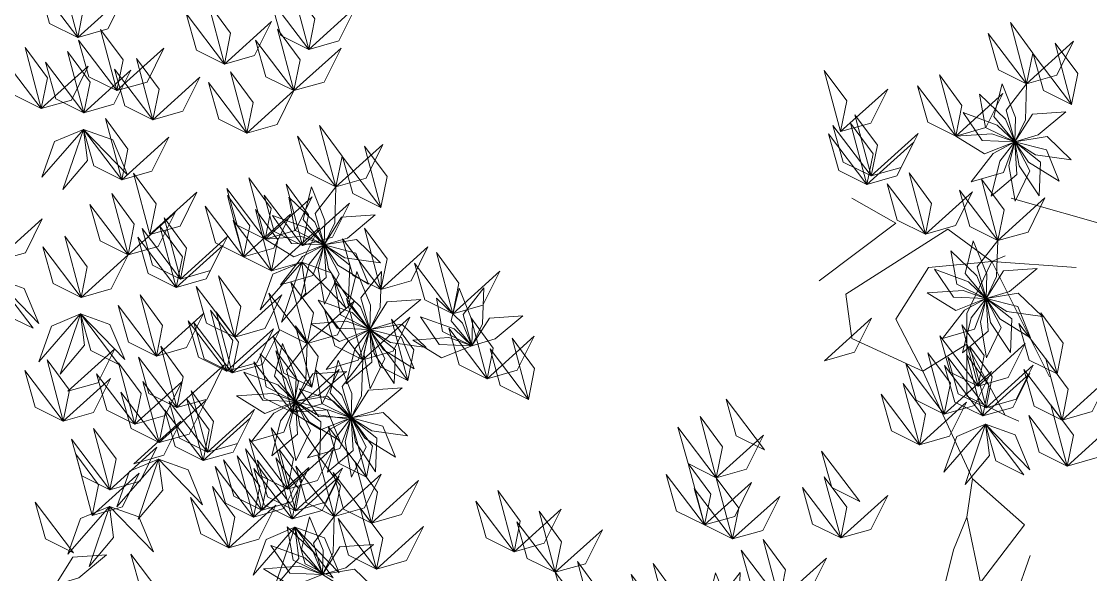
# Model space of a CAD drawing. Header units: inches. Extents: x 4350 to 28384, y -6772 to 993.
# Drawn here: x 19066.7 to 19167.9, y -837.3 to -785 of the extents above; entities that cross this region are included whole.
import ezdxf

# ---------------------------------------------------------------- set-up
doc = ezdxf.new("R2010")
doc.units = ezdxf.units.IN
doc.header["$MEASUREMENT"] = 0
doc.layers.add('ARREDAMENTO', color=2, linetype='Continuous', lineweight=18)

# ---------------------------------------------------------------- blocks, each defined once
blk = doc.blocks.new('jacaranda')
at = {"layer": 'ARREDAMENTO'}
for p, q in [((14041.16, 19375.36), (14028.44, 19371.73)), ((14056.25, 19375.36), (14052.07, 19373)), ((14052.07, 19373), (14059.34, 19367.55)), ((14047.16, 19372.45), (14042.98, 19369.37)), ((14047.16, 19372.45), (14047.16, 19372.45)), ((14047.16, 19372.45), (14056.79, 19366.28)), ((14042.98, 19369.37), (14034.99, 19368.82)), ((14037.53, 19358.46), (14042.98, 19369.37)), ((14042.98, 19369.37), (14041.71, 19369.91)), ((14045.34, 19364.46), (14042.98, 19369.37)), ((14042.98, 19369.37), (14048.98, 19368.82)), ((14048.98, 19368.82), (14052.07, 19363.91)), ((14056.79, 19366.28), (14056.25, 19362.1)), ((14045.34, 19361.55), (14045.34, 19364.46)), ((14052.07, 19363.91), (14049.52, 19359.01)), ((14056.25, 19362.1), (14049.52, 19359.01)), ((14041.71, 19354.83), (14045.34, 19361.55)), ((14049.52, 19359.01), (14045.34, 19361.55)), ((14045.34, 19361.55), (14045.34, 19356.64)), ((14049.52, 19359.01), (14044.8, 19348.83)), ((14045.34, 19356.64), (14041.71, 19354.83)), ((14041.71, 19354.83), (14040.44, 19354.28)), ((14040.44, 19354.28), (14041.71, 19354.83)), ((14044.8, 19348.83), (14039.89, 19344.47)), ((14045.34, 19345.19), (14044.8, 19348.83)), ((14044.8, 19348.83), (14045.34, 19345.19)), ((14044.07, 19339.01), (14045.34, 19345.19)), ((14045.34, 19345.19), (14046.62, 19342.1)), ((14044.07, 19339.01), (14039.89, 19344.47)), ((14046.62, 19342.1), (14048.43, 19334.83)), ((14043.53, 19329.93), (14039.35, 19341.56))]:
    blk.add_line(p, q, dxfattribs=at)
at = {"layer": 'ARREDAMENTO', "lineweight": 0}
for points in [[(14129.5, 19390.58), (14128.92, 19393.49), (14131.05, 19396.38), (14129.5, 19390.58)], [(14107.64, 19389.44), (14107.05, 19392.34), (14109.18, 19395.23), (14107.64, 19389.44)], [(14107.64, 19389.44), (14107.05, 19392.34), (14109.18, 19395.23), (14107.64, 19389.44)], [(14129.5, 19390.58), (14132.16, 19391.9), (14133.13, 19395.35), (14129.5, 19390.58)], [(14129.5, 19390.58), (14126.65, 19391.39), (14125.05, 19394.6), (14129.5, 19390.58)], [(14107.64, 19389.44), (14104.79, 19390.24), (14103.19, 19393.46), (14107.64, 19389.44)], [(14107.64, 19389.44), (14104.79, 19390.24), (14103.19, 19393.46), (14107.64, 19389.44)], [(14107.64, 19389.44), (14110.29, 19390.76), (14111.27, 19394.21), (14107.64, 19389.44)], [(14107.64, 19389.44), (14110.29, 19390.76), (14111.27, 19394.21), (14107.64, 19389.44)], [(14115.61, 19388.06), (14115.03, 19390.97), (14117.15, 19393.86), (14115.61, 19388.06)], [(14115.61, 19388.06), (14118.27, 19389.38), (14119.24, 19392.83), (14115.61, 19388.06)], [(14039.69, 19386.19), (14039.11, 19389.09), (14041.23, 19391.98), (14039.69, 19386.19)], [(14109.04, 19385.54), (14108.45, 19388.45), (14110.58, 19391.34), (14109.04, 19385.54)], [(14115.61, 19388.06), (14112.76, 19388.87), (14111.16, 19392.08), (14115.61, 19388.06)], [(14125.8, 19385.54), (14125.21, 19388.44), (14127.34, 19391.33), (14125.8, 19385.54)], [(14039.69, 19386.19), (14036.84, 19386.99), (14035.24, 19390.21), (14039.69, 19386.19)], [(14039.69, 19386.19), (14042.35, 19387.51), (14043.32, 19390.96), (14039.69, 19386.19)], [(14109.04, 19385.54), (14111.69, 19386.86), (14112.67, 19390.32), (14109.04, 19385.54)], [(14125.8, 19385.54), (14128.45, 19386.86), (14129.43, 19390.31), (14125.8, 19385.54)], [(14035.44, 19384.24), (14034.86, 19387.15), (14036.99, 19390.04), (14035.44, 19384.24)], [(14109.04, 19385.54), (14106.18, 19386.35), (14104.58, 19389.56), (14109.04, 19385.54)], [(14125.8, 19385.54), (14122.94, 19386.34), (14121.35, 19389.56), (14125.8, 19385.54)], [(14128.92, 19383.45), (14128.33, 19386.35), (14130.46, 19389.24), (14128.92, 19383.45)], [(14132.95, 19383.84), (14132.36, 19386.74), (14134.49, 19389.63), (14132.95, 19383.84)], [(14035.44, 19384.24), (14038.1, 19385.56), (14039.07, 19389.02), (14035.44, 19384.24)], [(14122.4, 19382.78), (14121.81, 19385.69), (14123.94, 19388.58), (14122.4, 19382.78)], [(14128.92, 19383.45), (14131.57, 19384.77), (14132.55, 19388.22), (14128.92, 19383.45)], [(14132.95, 19383.84), (14135.6, 19385.16), (14136.58, 19388.61), (14132.95, 19383.84)], [(14057.3, 19381.67), (14056.71, 19384.57), (14058.84, 19387.46), (14057.3, 19381.67)], [(14113.49, 19381.52), (14112.9, 19384.43), (14115.03, 19387.32), (14113.49, 19381.52)], [(14122.4, 19382.78), (14125.05, 19384.1), (14126.03, 19387.56), (14122.4, 19382.78)], [(14128.92, 19383.45), (14126.07, 19384.26), (14124.47, 19387.47), (14128.92, 19383.45)], [(14132.95, 19383.84), (14130.1, 19384.64), (14128.5, 19387.86), (14132.95, 19383.84)], [(14039.69, 19386.19), (14039.81, 19382.78), (14040.81, 19380.7), (14041.64, 19383.68), (14039.69, 19386.19)], [(14042.02, 19386.17), (14040.75, 19383.01), (14040.82, 19380.7), (14042.78, 19383.08), (14042.02, 19386.17)], [(14046.39, 19381.24), (14045.81, 19384.14), (14047.93, 19387.03), (14046.39, 19381.24)], [(14113.49, 19381.52), (14116.14, 19382.84), (14117.12, 19386.3), (14113.49, 19381.52)], [(14122.4, 19382.78), (14119.55, 19383.59), (14117.95, 19386.8), (14122.4, 19382.78)], [(14044.14, 19385.2), (14041.69, 19382.84), (14040.82, 19380.7), (14043.58, 19382.07), (14044.14, 19385.2)], [(14046.39, 19381.24), (14043.54, 19382.04), (14041.94, 19385.26), (14046.39, 19381.24)], [(14046.39, 19381.24), (14049.04, 19382.56), (14050.02, 19386.01), (14046.39, 19381.24)], [(14057.3, 19381.67), (14054.44, 19382.47), (14052.84, 19385.69), (14057.3, 19381.67)], [(14113.49, 19381.52), (14110.63, 19382.33), (14109.04, 19385.54), (14113.49, 19381.52)], [(14035.98, 19383.54), (14038.59, 19381.35), (14040.81, 19380.7), (14039.15, 19383.31), (14035.98, 19383.54)], [(14045.69, 19383.46), (14042.49, 19382.29), (14040.82, 19380.7), (14043.9, 19380.83), (14045.69, 19383.46)], [(14054.41, 19377.47), (14053.82, 19380.37), (14055.95, 19383.26), (14054.41, 19377.47)], [(14054.82, 19376.66), (14054.23, 19379.57), (14056.36, 19382.46), (14054.82, 19376.66)], [(14054.41, 19377.47), (14057.06, 19378.79), (14058.04, 19382.24), (14054.41, 19377.47)], [(14105.06, 19376.44), (14104.48, 19379.35), (14106.61, 19382.24), (14105.06, 19376.44)], [(14125.34, 19377.11), (14124.75, 19380.01), (14126.88, 19382.9), (14125.34, 19377.11)], [(14035.47, 19379.01), (14038.84, 19379.48), (14040.8, 19380.7), (14037.76, 19381.21), (14035.47, 19379.01)], [(14046.39, 19381.24), (14042.99, 19381.47), (14040.82, 19380.69), (14043.69, 19379.56), (14046.39, 19381.24)], [(14054.41, 19377.47), (14051.56, 19378.27), (14049.96, 19381.48), (14054.41, 19377.47)], [(14054.82, 19376.66), (14057.47, 19377.98), (14058.45, 19381.44), (14054.82, 19376.66)], [(14105.06, 19376.44), (14107.72, 19377.77), (14108.69, 19381.22), (14105.06, 19376.44)], [(14125.34, 19377.11), (14122.49, 19377.91), (14120.89, 19381.13), (14125.34, 19377.11)], [(14128.97, 19381.88), (14126.18, 19380.89), (14124.8, 19377.57), (14128.97, 19381.88)], [(14125.34, 19377.11), (14127.99, 19378.43), (14128.97, 19381.88), (14125.34, 19377.11)], [(14125.34, 19377.11), (14127.99, 19378.43), (14128.97, 19381.88), (14125.34, 19377.11)], [(14128.97, 19381.88), (14128.58, 19378.94), (14130.9, 19376.2), (14128.97, 19381.88)], [(14128.97, 19381.88), (14131.71, 19380.74), (14132.91, 19377.36), (14128.97, 19381.88)], [(14036.62, 19376.98), (14039.51, 19378.79), (14040.8, 19380.69), (14037.82, 19379.93), (14036.62, 19376.98)], [(14038.49, 19375.59), (14040.4, 19378.42), (14040.81, 19380.69), (14038.39, 19378.77), (14038.49, 19375.59)], [(14040.77, 19375.09), (14041.36, 19378.45), (14040.81, 19380.69), (14039.38, 19377.95), (14040.77, 19375.09)], [(14043.05, 19375.56), (14042.23, 19378.86), (14040.81, 19380.69), (14040.62, 19377.61), (14043.05, 19375.56)], [(14044.95, 19376.91), (14042.85, 19379.6), (14040.82, 19380.69), (14041.89, 19377.8), (14044.95, 19376.91)], [(14054.82, 19376.66), (14051.96, 19377.47), (14050.36, 19380.68), (14054.82, 19376.66)], [(14100.82, 19374.5), (14100.23, 19377.41), (14102.36, 19380.3), (14100.82, 19374.5)], [(14105.06, 19376.44), (14102.21, 19377.25), (14100.61, 19380.46), (14105.06, 19376.44)], [(14100.82, 19374.5), (14103.47, 19375.82), (14104.45, 19379.28), (14100.82, 19374.5)], [(14042.41, 19371.37), (14041.82, 19374.27), (14043.95, 19377.16), (14042.41, 19371.37)], [(14049.27, 19371.97), (14048.69, 19374.87), (14050.82, 19377.76), (14049.27, 19371.97)], [(14111.76, 19371.49), (14111.18, 19374.4), (14113.31, 19377.29), (14111.76, 19371.49)], [(14122.67, 19371.93), (14122.08, 19374.83), (14124.21, 19377.72), (14122.67, 19371.93)], [(14042.41, 19371.37), (14045.06, 19372.69), (14046.04, 19376.14), (14042.41, 19371.37)], [(14049.27, 19371.97), (14051.93, 19373.29), (14052.9, 19376.74), (14049.27, 19371.97)], [(14105.06, 19376.44), (14105.18, 19373.04), (14106.19, 19370.96), (14107.02, 19373.93), (14105.06, 19376.44)], [(14107.39, 19376.43), (14106.12, 19373.27), (14106.19, 19370.96), (14108.16, 19373.34), (14107.39, 19376.43)], [(14108.24, 19370.89), (14107.66, 19373.79), (14109.78, 19376.68), (14108.24, 19370.89)], [(14111.76, 19371.49), (14114.42, 19372.81), (14115.39, 19376.27), (14111.76, 19371.49)], [(14042.41, 19371.37), (14039.56, 19372.17), (14037.96, 19375.39), (14042.41, 19371.37)], [(14049.27, 19371.97), (14046.42, 19372.77), (14044.82, 19375.98), (14049.27, 19371.97)], [(14109.52, 19375.46), (14107.06, 19373.09), (14106.19, 19370.96), (14108.96, 19372.33), (14109.52, 19375.46)], [(14111.76, 19371.49), (14108.91, 19372.3), (14107.31, 19375.51), (14111.76, 19371.49)], [(14108.24, 19370.89), (14110.9, 19372.21), (14111.87, 19375.66), (14108.24, 19370.89)], [(14113.8, 19369.83), (14113.22, 19372.74), (14115.34, 19375.63), (14113.8, 19369.83)], [(14122.67, 19371.93), (14119.81, 19372.73), (14118.22, 19375.94), (14122.67, 19371.93)], [(14124.73, 19370), (14124.15, 19372.91), (14126.28, 19375.8), (14124.73, 19370)], [(14108.24, 19370.89), (14105.39, 19371.69), (14103.79, 19374.9), (14108.24, 19370.89)], [(14111.15, 19368.51), (14110.56, 19371.42), (14112.69, 19374.31), (14111.15, 19368.51)], [(14113.8, 19369.83), (14116.45, 19371.15), (14117.43, 19374.61), (14113.8, 19369.83)], [(14124.73, 19370), (14121.88, 19370.81), (14120.28, 19374.02), (14124.73, 19370)], [(14124.73, 19370), (14127.39, 19371.32), (14128.36, 19374.78), (14124.73, 19370)], [(14101.35, 19373.79), (14103.96, 19371.6), (14106.18, 19370.96), (14104.53, 19373.56), (14101.35, 19373.79)], [(14111.06, 19373.72), (14107.86, 19372.55), (14106.19, 19370.95), (14109.27, 19371.08), (14111.06, 19373.72)], [(14113.8, 19369.83), (14110.95, 19370.64), (14109.35, 19373.85), (14113.8, 19369.83)], [(14111.15, 19368.51), (14113.8, 19369.83), (14114.78, 19373.29), (14111.15, 19368.51)], [(14119.78, 19367.72), (14119.2, 19370.63), (14121.32, 19373.52), (14119.78, 19367.72)], [(14137.31, 19369.4), (14134.46, 19370.21), (14132.86, 19373.42), (14137.31, 19369.4)], [(14100.81, 19366.74), (14100.22, 19369.64), (14102.35, 19372.53), (14100.81, 19366.74)], [(14111.15, 19368.51), (14108.29, 19369.32), (14106.69, 19372.53), (14111.15, 19368.51)], [(14120.19, 19366.92), (14119.6, 19369.82), (14121.73, 19372.71), (14120.19, 19366.92)], [(14119.78, 19367.72), (14122.44, 19369.04), (14123.41, 19372.5), (14119.78, 19367.72)], [(14042.41, 19371.37), (14042.53, 19367.96), (14043.53, 19365.88), (14044.36, 19368.86), (14042.41, 19371.37)], [(14044.74, 19371.35), (14043.46, 19368.19), (14043.53, 19365.88), (14045.5, 19368.26), (14044.74, 19371.35)], [(14100.81, 19366.74), (14103.46, 19368.06), (14104.44, 19371.51), (14100.81, 19366.74)], [(14100.84, 19369.26), (14104.21, 19369.74), (14106.18, 19370.95), (14103.13, 19371.47), (14100.84, 19369.26)], [(14101.99, 19367.24), (14104.88, 19369.04), (14106.18, 19370.95), (14103.19, 19370.18), (14101.99, 19367.24)], [(14103.86, 19365.85), (14105.77, 19368.68), (14106.18, 19370.95), (14103.76, 19369.03), (14103.86, 19365.85)], [(14106.14, 19365.35), (14106.73, 19368.7), (14106.18, 19370.95), (14104.75, 19368.21), (14106.14, 19365.35)], [(14108.42, 19365.81), (14107.6, 19369.12), (14106.18, 19370.94), (14105.99, 19367.87), (14108.42, 19365.81)], [(14111.76, 19371.49), (14108.36, 19371.73), (14106.19, 19370.95), (14109.06, 19369.81), (14111.76, 19371.49)], [(14110.32, 19367.17), (14108.22, 19369.85), (14106.19, 19370.94), (14107.26, 19368.05), (14110.32, 19367.17)], [(14119.78, 19367.72), (14116.93, 19368.53), (14115.33, 19371.74), (14119.78, 19367.72)], [(14120.19, 19366.92), (14122.84, 19368.24), (14123.82, 19371.69), (14120.19, 19366.92)], [(14129.19, 19365.98), (14128.6, 19368.89), (14130.73, 19371.78), (14129.19, 19365.98)], [(14046.86, 19370.38), (14044.41, 19368.02), (14043.54, 19365.88), (14046.3, 19367.25), (14046.86, 19370.38)], [(14094.01, 19364.44), (14093.42, 19367.34), (14095.55, 19370.23), (14094.01, 19364.44)], [(14100.81, 19366.74), (14097.95, 19367.54), (14096.36, 19370.76), (14100.81, 19366.74)], [(14120.19, 19366.92), (14117.34, 19367.73), (14115.74, 19370.94), (14120.19, 19366.92)], [(14129.19, 19365.98), (14126.33, 19366.79), (14124.73, 19370), (14129.19, 19365.98)], [(14129.19, 19365.98), (14131.84, 19367.3), (14132.82, 19370.76), (14129.19, 19365.98)], [(14094.01, 19364.44), (14096.66, 19365.76), (14097.64, 19369.21), (14094.01, 19364.44)], [(14108.29, 19369.32), (14105.5, 19368.32), (14104.12, 19365.01), (14108.29, 19369.32)], [(14108.29, 19369.32), (14107.9, 19366.38), (14110.22, 19363.64), (14108.29, 19369.32)], [(14108.29, 19369.32), (14111.03, 19368.18), (14112.24, 19364.8), (14108.29, 19369.32)], [(14038.7, 19368.72), (14041.31, 19366.53), (14043.52, 19365.88), (14041.87, 19368.49), (14038.7, 19368.72)], [(14048.41, 19368.64), (14045.2, 19367.47), (14043.54, 19365.88), (14046.62, 19366.01), (14048.41, 19368.64)], [(14094.01, 19364.44), (14091.15, 19365.24), (14089.55, 19368.46), (14094.01, 19364.44)], [(14100.75, 19368.44), (14100.87, 19365.03), (14101.87, 19362.96), (14102.7, 19365.93), (14100.75, 19368.44)], [(14103.08, 19368.42), (14101.8, 19365.26), (14101.87, 19362.96), (14103.84, 19365.33), (14103.08, 19368.42)], [(14114.64, 19362.22), (14114.06, 19365.13), (14116.19, 19368.02), (14114.64, 19362.22)], [(14105.2, 19367.46), (14102.75, 19365.09), (14101.88, 19362.95), (14104.64, 19364.32), (14105.2, 19367.46)], [(14107.78, 19361.63), (14107.19, 19364.53), (14109.32, 19367.42), (14107.78, 19361.63)], [(14114.64, 19362.22), (14117.3, 19363.54), (14118.28, 19367), (14114.64, 19362.22)], [(14137.37, 19367.83), (14134.57, 19366.84), (14133.19, 19363.52), (14137.37, 19367.83)], [(14133.73, 19363.06), (14136.39, 19364.38), (14137.37, 19367.83), (14133.73, 19363.06)], [(14038.18, 19364.19), (14041.56, 19364.66), (14043.52, 19365.88), (14040.48, 19366.39), (14038.18, 19364.19)], [(14049.11, 19366.42), (14045.71, 19366.65), (14043.54, 19365.87), (14046.4, 19364.74), (14049.11, 19366.42)], [(14091.08, 19366.89), (14091.19, 19363.48), (14092.2, 19361.41), (14093.03, 19364.38), (14091.08, 19366.89)], [(14093.41, 19366.87), (14092.13, 19363.71), (14092.2, 19361.41), (14094.17, 19363.78), (14093.41, 19366.87)], [(14095.53, 19365.91), (14093.08, 19363.54), (14092.2, 19361.4), (14094.97, 19362.77), (14095.53, 19365.91)], [(14107.78, 19361.63), (14110.43, 19362.95), (14111.41, 19366.4), (14107.78, 19361.63)], [(14114.64, 19362.22), (14111.79, 19363.03), (14110.19, 19366.24), (14114.64, 19362.22)], [(14122.06, 19360.43), (14121.47, 19363.34), (14123.6, 19366.23), (14122.06, 19360.43)], [(14039.33, 19362.16), (14042.22, 19363.97), (14043.52, 19365.87), (14040.53, 19365.11), (14039.33, 19362.16)], [(14041.21, 19360.77), (14043.11, 19363.6), (14043.52, 19365.87), (14041.1, 19363.95), (14041.21, 19360.77)], [(14043.48, 19360.27), (14044.07, 19363.63), (14043.52, 19365.87), (14042.1, 19363.13), (14043.48, 19360.27)], [(14045.77, 19360.74), (14044.94, 19364.04), (14043.53, 19365.87), (14043.33, 19362.79), (14045.77, 19360.74)], [(14047.66, 19362.09), (14045.56, 19364.78), (14043.53, 19365.87), (14044.61, 19362.98), (14047.66, 19362.09)], [(14097.04, 19365.79), (14099.65, 19363.6), (14101.86, 19362.96), (14100.21, 19365.56), (14097.04, 19365.79)], [(14106.74, 19365.71), (14103.54, 19364.55), (14101.88, 19362.95), (14104.96, 19363.08), (14106.74, 19365.71)], [(14102.51, 19360.08), (14101.92, 19362.98), (14104.05, 19365.87), (14102.51, 19360.08)], [(14107.78, 19361.63), (14104.93, 19362.43), (14103.33, 19365.64), (14107.78, 19361.63)], [(14122.06, 19360.43), (14124.71, 19361.75), (14125.69, 19365.21), (14122.06, 19360.43)], [(14036.81, 19358.74), (14036.22, 19361.64), (14038.35, 19364.53), (14036.81, 19358.74)], [(14058.83, 19359.99), (14055.98, 19360.8), (14054.38, 19364.01), (14058.83, 19359.99)], [(14087.37, 19364.24), (14089.98, 19362.05), (14092.19, 19361.41), (14090.54, 19364.01), (14087.37, 19364.24)], [(14090.76, 19358.29), (14090.17, 19361.19), (14092.3, 19364.08), (14090.76, 19358.29)], [(14097.07, 19364.16), (14093.87, 19363), (14092.21, 19361.4), (14095.29, 19361.53), (14097.07, 19364.16)], [(14098.26, 19358.13), (14097.68, 19361.04), (14099.8, 19363.93), (14098.26, 19358.13)], [(14102.51, 19360.08), (14099.66, 19360.89), (14098.06, 19364.1), (14102.51, 19360.08)], [(14102.51, 19360.08), (14105.16, 19361.4), (14106.14, 19364.85), (14102.51, 19360.08)], [(14114.87, 19358.84), (14114.28, 19361.74), (14116.41, 19364.63), (14114.87, 19358.84)], [(14115.41, 19359), (14114.83, 19361.9), (14116.95, 19364.79), (14115.41, 19359)], [(14122.06, 19360.43), (14119.2, 19361.24), (14117.6, 19364.45), (14122.06, 19360.43)], [(14129.24, 19364.42), (14126.45, 19363.42), (14125.06, 19360.11), (14129.24, 19364.42)], [(14125.61, 19359.64), (14128.26, 19360.96), (14129.24, 19364.42), (14125.61, 19359.64)], [(14129.24, 19364.42), (14128.85, 19361.48), (14131.16, 19358.73), (14129.24, 19364.42)], [(14129.24, 19364.42), (14131.97, 19363.27), (14133.18, 19359.89), (14129.24, 19364.42)], [(14036.81, 19358.74), (14039.46, 19360.06), (14040.44, 19363.51), (14036.81, 19358.74)], [(14044.29, 19357.59), (14043.7, 19360.5), (14045.83, 19363.39), (14044.29, 19357.59)], [(14090.76, 19358.29), (14093.41, 19359.61), (14094.39, 19363.06), (14090.76, 19358.29)], [(14096.52, 19361.26), (14099.9, 19361.73), (14101.86, 19362.95), (14098.82, 19363.46), (14096.52, 19361.26)], [(14097.67, 19359.23), (14100.56, 19361.04), (14101.86, 19362.95), (14098.87, 19362.18), (14097.67, 19359.23)], [(14098.26, 19358.13), (14100.91, 19359.46), (14101.89, 19362.91), (14098.26, 19358.13)], [(14099.55, 19357.85), (14101.45, 19360.67), (14101.86, 19362.94), (14099.44, 19361.03), (14099.55, 19357.85)], [(14101.82, 19357.34), (14102.41, 19360.7), (14101.86, 19362.94), (14100.43, 19360.21), (14101.82, 19357.34)], [(14104.11, 19357.81), (14103.28, 19361.12), (14101.87, 19362.94), (14101.67, 19359.86), (14104.11, 19357.81)], [(14106, 19359.16), (14103.9, 19361.85), (14101.87, 19362.94), (14102.95, 19360.05), (14106, 19359.16)], [(14107.45, 19363.49), (14104.05, 19363.73), (14101.88, 19362.95), (14104.74, 19361.81), (14107.45, 19363.49)], [(14107.34, 19357.49), (14106.76, 19360.39), (14108.89, 19363.28), (14107.34, 19357.49)], [(14114.87, 19358.84), (14112.02, 19359.64), (14110.42, 19362.86), (14114.87, 19358.84)], [(14115.41, 19359), (14112.56, 19359.8), (14110.96, 19363.02), (14115.41, 19359)], [(14114.87, 19358.84), (14117.52, 19360.16), (14118.5, 19363.61), (14114.87, 19358.84)], [(14115.41, 19359), (14118.06, 19360.32), (14119.04, 19363.77), (14115.41, 19359)], [(14044.29, 19357.59), (14046.94, 19358.91), (14047.92, 19362.36), (14044.29, 19357.59)], [(14086.85, 19356.34), (14086.27, 19359.25), (14088.39, 19362.14), (14086.85, 19356.34)], [(14090.76, 19358.29), (14087.91, 19359.1), (14086.31, 19362.31), (14090.76, 19358.29)], [(14097.78, 19361.94), (14094.38, 19362.18), (14092.2, 19361.4), (14095.07, 19360.26), (14097.78, 19361.94)], [(14107.34, 19357.49), (14110, 19358.81), (14110.97, 19362.26), (14107.34, 19357.49)], [(14044.29, 19357.59), (14041.44, 19358.4), (14039.84, 19361.61), (14044.29, 19357.59)], [(14043.52, 19355.55), (14042.94, 19358.46), (14045.07, 19361.35), (14043.52, 19355.55)], [(14086.85, 19356.34), (14089.51, 19357.66), (14090.48, 19361.12), (14086.85, 19356.34)], [(14107.78, 19361.63), (14107.9, 19358.22), (14108.9, 19356.14), (14109.73, 19359.11), (14107.78, 19361.63)], [(14109.21, 19355.13), (14108.62, 19358.03), (14110.75, 19360.92), (14109.21, 19355.13)], [(14110.11, 19361.61), (14108.83, 19358.45), (14108.91, 19356.14), (14110.87, 19358.52), (14110.11, 19361.61)], [(14120.11, 19355.56), (14119.53, 19358.47), (14121.65, 19361.36), (14120.11, 19355.56)], [(14130.45, 19357.11), (14127.6, 19357.91), (14126, 19361.13), (14130.45, 19357.11)], [(14036.33, 19354.38), (14035.75, 19357.29), (14037.87, 19360.18), (14036.33, 19354.38)], [(14043.84, 19354.77), (14043.26, 19357.68), (14045.38, 19360.57), (14043.84, 19354.77)], [(14043.52, 19355.55), (14046.18, 19356.87), (14047.15, 19360.32), (14043.52, 19355.55)], [(14047.48, 19354.95), (14046.9, 19357.86), (14049.03, 19360.75), (14047.48, 19354.95)], [(14102.51, 19360.08), (14102.63, 19356.67), (14103.63, 19354.6), (14104.46, 19357.57), (14102.51, 19360.08)], [(14104.84, 19360.06), (14103.56, 19356.9), (14103.63, 19354.59), (14105.6, 19356.97), (14104.84, 19360.06)], [(14112.23, 19360.64), (14109.78, 19358.27), (14108.91, 19356.14), (14111.67, 19357.51), (14112.23, 19360.64)], [(14109.21, 19355.13), (14111.86, 19356.45), (14112.84, 19359.9), (14109.21, 19355.13)], [(14120.11, 19355.56), (14122.77, 19356.88), (14123.74, 19360.33), (14120.11, 19355.56)], [(14130.87, 19354.29), (14130.28, 19357.2), (14132.41, 19360.09), (14130.87, 19354.29)], [(14036.33, 19354.38), (14038.98, 19355.71), (14039.96, 19359.16), (14036.33, 19354.38)], [(14043.52, 19355.55), (14040.67, 19356.36), (14039.07, 19359.57), (14043.52, 19355.55)], [(14047.48, 19354.95), (14044.63, 19355.76), (14043.03, 19358.97), (14047.48, 19354.95)], [(14043.84, 19354.77), (14046.5, 19356.09), (14047.47, 19359.54), (14043.84, 19354.77)], [(14047.48, 19354.95), (14050.14, 19356.27), (14051.11, 19359.73), (14047.48, 19354.95)], [(14106.96, 19359.09), (14104.51, 19356.73), (14103.64, 19354.59), (14106.4, 19355.96), (14106.96, 19359.09)], [(14104.07, 19358.98), (14106.68, 19356.78), (14108.9, 19356.14), (14107.24, 19358.75), (14104.07, 19358.98)], [(14109.21, 19355.13), (14106.36, 19355.93), (14104.76, 19359.15), (14109.21, 19355.13)], [(14113.78, 19358.9), (14110.57, 19357.73), (14108.91, 19356.13), (14111.99, 19356.26), (14113.78, 19358.9)], [(14120.11, 19355.56), (14117.26, 19356.37), (14115.66, 19359.58), (14120.11, 19355.56)], [(14124.1, 19353.99), (14123.51, 19356.9), (14125.64, 19359.79), (14124.1, 19353.99)], [(14130.87, 19354.29), (14133.52, 19355.61), (14134.5, 19359.07), (14130.87, 19354.29)], [(14036.33, 19354.38), (14033.48, 19355.19), (14031.88, 19358.4), (14036.33, 19354.38)], [(14043.84, 19354.77), (14040.99, 19355.58), (14039.39, 19358.79), (14043.84, 19354.77)], [(14049.84, 19352.04), (14049.25, 19354.95), (14051.38, 19357.84), (14049.84, 19352.04)], [(14124.1, 19353.99), (14121.24, 19354.8), (14119.64, 19358.01), (14124.1, 19353.99)], [(14121.8, 19352.25), (14121.21, 19355.15), (14123.34, 19358.04), (14121.8, 19352.25)], [(14124.1, 19353.99), (14126.75, 19355.31), (14127.73, 19358.77), (14124.1, 19353.99)], [(14130.87, 19354.29), (14128.01, 19355.1), (14126.41, 19358.31), (14130.87, 19354.29)], [(14049.84, 19352.04), (14052.49, 19353.36), (14053.47, 19356.82), (14049.84, 19352.04)], [(14098.8, 19357.43), (14101.41, 19355.24), (14103.62, 19354.59), (14101.97, 19357.2), (14098.8, 19357.43)], [(14108.51, 19357.35), (14105.3, 19356.18), (14103.64, 19354.59), (14106.72, 19354.72), (14108.51, 19357.35)], [(14114.48, 19356.67), (14111.08, 19356.91), (14108.91, 19356.13), (14111.78, 19354.99), (14114.48, 19356.67)], [(14117.23, 19351.36), (14116.64, 19354.26), (14118.77, 19357.15), (14117.23, 19351.36)], [(14121.8, 19352.25), (14124.45, 19353.57), (14125.43, 19357.02), (14121.8, 19352.25)], [(14035.85, 19350.03), (14035.27, 19352.94), (14037.39, 19355.83), (14035.85, 19350.03)], [(14049.84, 19352.04), (14046.99, 19352.85), (14045.39, 19356.06), (14049.84, 19352.04)], [(14064.51, 19351.58), (14067.17, 19352.9), (14068.14, 19356.35), (14064.51, 19351.58)], [(14103.56, 19354.44), (14106.93, 19354.92), (14108.89, 19356.13), (14105.85, 19356.65), (14103.56, 19354.44)], [(14104.7, 19352.42), (14107.6, 19354.22), (14108.89, 19356.13), (14105.9, 19355.36), (14104.7, 19352.42)], [(14106.58, 19351.03), (14108.48, 19353.86), (14108.89, 19356.13), (14106.48, 19354.21), (14106.58, 19351.03)], [(14108.85, 19350.53), (14109.45, 19353.89), (14108.9, 19356.13), (14107.47, 19353.39), (14108.85, 19350.53)], [(14111.14, 19350.99), (14110.31, 19354.3), (14108.9, 19356.12), (14108.71, 19353.05), (14111.14, 19350.99)], [(14113.04, 19352.35), (14110.94, 19355.03), (14108.9, 19356.12), (14109.98, 19353.23), (14113.04, 19352.35)], [(14117.63, 19350.55), (14117.05, 19353.46), (14119.18, 19356.35), (14117.63, 19350.55)], [(14117.23, 19351.36), (14119.88, 19352.68), (14120.86, 19356.13), (14117.23, 19351.36)], [(14121.8, 19352.25), (14118.95, 19353.05), (14117.35, 19356.27), (14121.8, 19352.25)], [(14035.85, 19350.03), (14038.51, 19351.35), (14039.48, 19354.81), (14035.85, 19350.03)], [(14098.28, 19352.9), (14101.66, 19353.37), (14103.62, 19354.59), (14100.58, 19355.1), (14098.28, 19352.9)], [(14102.18, 19348.99), (14101.6, 19351.9), (14103.72, 19354.79), (14102.18, 19348.99)], [(14109.21, 19355.13), (14105.81, 19355.36), (14103.64, 19354.58), (14106.51, 19353.45), (14109.21, 19355.13)], [(14117.23, 19351.36), (14114.37, 19352.16), (14112.77, 19355.38), (14117.23, 19351.36)], [(14117.63, 19350.55), (14120.29, 19351.87), (14121.26, 19355.33), (14117.63, 19350.55)], [(14035.85, 19350.03), (14033, 19350.84), (14031.4, 19354.05), (14035.85, 19350.03)], [(14043.58, 19353.98), (14040.78, 19352.99), (14039.4, 19349.67), (14043.58, 19353.98)], [(14039.95, 19349.21), (14042.6, 19350.53), (14043.58, 19353.98), (14039.95, 19349.21)], [(14043.58, 19353.98), (14043.19, 19351.04), (14045.5, 19348.3), (14043.58, 19353.98)], [(14043.58, 19353.98), (14046.31, 19352.84), (14047.52, 19349.46), (14043.58, 19353.98)], [(14069.06, 19348.93), (14068.47, 19351.84), (14070.6, 19354.73), (14069.06, 19348.93)], [(14099.43, 19350.87), (14102.32, 19352.68), (14103.62, 19354.58), (14100.63, 19353.82), (14099.43, 19350.87)], [(14101.31, 19349.49), (14103.21, 19352.31), (14103.62, 19354.58), (14101.2, 19352.67), (14101.31, 19349.49)], [(14102.18, 19348.99), (14104.83, 19350.31), (14105.81, 19353.77), (14102.18, 19348.99)], [(14103.58, 19348.98), (14104.18, 19352.34), (14103.62, 19354.58), (14102.2, 19351.85), (14103.58, 19348.98)], [(14105.87, 19349.45), (14105.04, 19352.76), (14103.63, 19354.58), (14103.43, 19351.5), (14105.87, 19349.45)], [(14107.76, 19350.8), (14105.67, 19353.49), (14103.63, 19354.58), (14104.71, 19351.69), (14107.76, 19350.8)], [(14117.63, 19350.55), (14114.78, 19351.36), (14113.18, 19354.57), (14117.63, 19350.55)], [(14124.2, 19350.25), (14121.35, 19351.06), (14119.75, 19354.27), (14124.2, 19350.25)], [(14069.06, 19348.93), (14066.2, 19349.74), (14064.61, 19352.95), (14069.06, 19348.93)], [(14069.06, 19348.93), (14071.71, 19350.26), (14072.69, 19353.71), (14069.06, 19348.93)], [(14109.66, 19347.85), (14109.07, 19350.75), (14111.2, 19353.64), (14109.66, 19347.85)], [(14126.46, 19347.79), (14125.87, 19350.7), (14128, 19353.59), (14126.46, 19347.79)], [(14109.66, 19347.85), (14106.81, 19348.65), (14105.21, 19351.87), (14109.66, 19347.85)], [(14109.66, 19347.85), (14112.31, 19349.17), (14113.29, 19352.62), (14109.66, 19347.85)], [(14126.46, 19347.79), (14123.6, 19348.6), (14122, 19351.81), (14126.46, 19347.79)], [(14126.46, 19347.79), (14129.11, 19349.11), (14130.09, 19352.57), (14126.46, 19347.79)], [(14055.49, 19346.67), (14058.14, 19347.99), (14059.12, 19351.44), (14055.49, 19346.67)], [(14105.22, 19345.26), (14104.64, 19348.17), (14106.77, 19351.06), (14105.22, 19345.26)], [(14108.9, 19345.81), (14108.31, 19348.71), (14110.44, 19351.6), (14108.9, 19345.81)], [(14109.21, 19345.03), (14108.63, 19347.93), (14110.76, 19350.82), (14109.21, 19345.03)], [(14112.09, 19345.86), (14111.5, 19348.76), (14113.63, 19351.65), (14112.09, 19345.86)], [(14112.86, 19345.21), (14112.27, 19348.12), (14114.4, 19351.01), (14112.86, 19345.21)], [(14128.13, 19345.35), (14127.55, 19348.26), (14129.67, 19351.15), (14128.13, 19345.35)], [(14070.17, 19344.46), (14069.58, 19347.37), (14071.71, 19350.26), (14070.17, 19344.46)], [(14101.7, 19344.64), (14101.12, 19347.55), (14103.24, 19350.44), (14101.7, 19344.64)], [(14108.9, 19345.81), (14106.04, 19346.61), (14104.44, 19349.83), (14108.9, 19345.81)], [(14105.22, 19345.26), (14107.88, 19346.58), (14108.86, 19350.03), (14105.22, 19345.26)], [(14112.09, 19345.86), (14109.24, 19346.66), (14107.64, 19349.88), (14112.09, 19345.86)], [(14108.9, 19345.81), (14111.55, 19347.13), (14112.53, 19350.58), (14108.9, 19345.81)], [(14109.21, 19345.03), (14111.87, 19346.35), (14112.84, 19349.8), (14109.21, 19345.03)], [(14112.09, 19345.86), (14114.74, 19347.18), (14115.72, 19350.63), (14112.09, 19345.86)], [(14112.86, 19345.21), (14115.51, 19346.53), (14116.49, 19349.98), (14112.86, 19345.21)], [(14121.85, 19350.68), (14119.06, 19349.68), (14117.68, 19346.37), (14121.85, 19350.68)], [(14121.85, 19350.68), (14121.46, 19347.74), (14123.78, 19345), (14121.85, 19350.68)], [(14121.85, 19350.68), (14124.59, 19349.54), (14125.79, 19346.16), (14121.85, 19350.68)], [(14057.29, 19343.23), (14056.71, 19346.13), (14058.84, 19349.02), (14057.29, 19343.23)], [(14067.52, 19343.14), (14066.93, 19346.04), (14069.06, 19348.93), (14067.52, 19343.14)], [(14070.17, 19344.46), (14072.82, 19345.78), (14073.8, 19349.23), (14070.17, 19344.46)], [(14105.22, 19345.26), (14102.37, 19346.07), (14100.77, 19349.28), (14105.22, 19345.26)], [(14101.7, 19344.64), (14104.36, 19345.96), (14105.33, 19349.42), (14101.7, 19344.64)], [(14109.21, 19345.03), (14106.36, 19345.83), (14104.76, 19349.05), (14109.21, 19345.03)], [(14112.86, 19345.21), (14110, 19346.02), (14108.4, 19349.23), (14112.86, 19345.21)], [(14128.13, 19345.35), (14125.28, 19346.16), (14123.68, 19349.37), (14128.13, 19345.35)], [(14057.29, 19343.23), (14059.95, 19344.55), (14060.92, 19348), (14057.29, 19343.23)], [(14070.17, 19344.46), (14067.32, 19345.27), (14065.72, 19348.48), (14070.17, 19344.46)], [(14067.52, 19343.14), (14070.17, 19344.46), (14071.15, 19347.91), (14067.52, 19343.14)], [(14088.2, 19341.92), (14087.62, 19344.83), (14089.75, 19347.72), (14088.2, 19341.92)], [(14101.7, 19344.64), (14098.85, 19345.45), (14097.25, 19348.66), (14101.7, 19344.64)], [(14115.21, 19342.3), (14114.63, 19345.2), (14116.75, 19348.09), (14115.21, 19342.3)], [(14057.29, 19343.23), (14054.44, 19344.04), (14052.84, 19347.25), (14057.29, 19343.23)], [(14067.52, 19343.14), (14064.66, 19343.95), (14063.06, 19347.16), (14067.52, 19343.14)], [(14088.2, 19341.92), (14090.86, 19343.24), (14091.83, 19346.7), (14088.2, 19341.92)], [(14115.21, 19342.3), (14117.86, 19343.62), (14118.84, 19347.07), (14115.21, 19342.3)], [(14084.3, 19339.98), (14083.71, 19342.88), (14085.84, 19345.77), (14084.3, 19339.98)], [(14088.2, 19341.92), (14085.35, 19342.73), (14083.75, 19345.94), (14088.2, 19341.92)], [(14101.22, 19340.29), (14100.64, 19343.2), (14102.77, 19346.09), (14101.22, 19340.29)], [(14115.21, 19342.3), (14112.36, 19343.11), (14110.76, 19346.32), (14115.21, 19342.3)], [(14126.51, 19346.22), (14123.72, 19345.23), (14122.34, 19341.92), (14126.51, 19346.22)], [(14126.51, 19346.22), (14126.12, 19343.29), (14128.43, 19340.54), (14126.51, 19346.22)], [(14126.51, 19346.22), (14129.25, 19345.08), (14130.45, 19341.7), (14126.51, 19346.22)], [(14129.89, 19341.83), (14132.54, 19343.15), (14133.52, 19346.61), (14129.89, 19341.83)], [(14084.3, 19339.98), (14086.95, 19341.3), (14087.93, 19344.75), (14084.3, 19339.98)], [(14101.22, 19340.29), (14103.88, 19341.61), (14104.85, 19345.07), (14101.22, 19340.29)], [(14105.22, 19345.26), (14105.34, 19341.85), (14106.35, 19339.78), (14107.18, 19342.75), (14105.22, 19345.26)], [(14107.56, 19345.24), (14106.28, 19342.08), (14106.35, 19339.77), (14108.32, 19342.15), (14107.56, 19345.24)], [(14084.3, 19339.98), (14081.44, 19340.78), (14079.84, 19344), (14084.3, 19339.98)], [(14101.22, 19340.29), (14098.37, 19341.1), (14096.77, 19344.31), (14101.22, 19340.29)], [(14108.95, 19344.24), (14106.16, 19343.24), (14104.77, 19339.93), (14108.95, 19344.24)], [(14105.32, 19339.47), (14107.97, 19340.79), (14108.95, 19344.24), (14105.32, 19339.47)], [(14109.68, 19344.27), (14107.23, 19341.91), (14106.35, 19339.77), (14109.12, 19341.14), (14109.68, 19344.27)], [(14108.95, 19344.24), (14108.56, 19341.3), (14110.87, 19338.56), (14108.95, 19344.24)], [(14108.95, 19344.24), (14111.68, 19343.1), (14112.89, 19339.72), (14108.95, 19344.24)], [(14063.09, 19337.3), (14062.5, 19340.21), (14064.63, 19343.1), (14063.09, 19337.3)], [(14101.51, 19342.61), (14104.13, 19340.42), (14106.34, 19339.77), (14104.69, 19342.38), (14101.51, 19342.61)], [(14063.09, 19337.3), (14065.74, 19338.62), (14066.72, 19342.08), (14063.09, 19337.3)], [(14111.22, 19342.53), (14108.02, 19341.36), (14106.35, 19339.77), (14109.44, 19339.9), (14111.22, 19342.53)], [(14120.86, 19336.92), (14123.51, 19338.24), (14124.49, 19341.7), (14120.86, 19336.92)], [(14126.79, 19341.64), (14129.4, 19339.45), (14131.62, 19338.8), (14129.96, 19341.41), (14126.79, 19341.64)], [(14063.09, 19337.3), (14060.24, 19338.11), (14058.64, 19341.32), (14063.09, 19337.3)], [(14073.5, 19335), (14072.91, 19337.91), (14075.04, 19340.8), (14073.5, 19335)], [(14080.67, 19335.2), (14080.08, 19338.11), (14082.21, 19341), (14080.67, 19335.2)], [(14066.8, 19339.95), (14066.92, 19336.55), (14067.92, 19334.47), (14068.75, 19337.44), (14066.8, 19339.95)], [(14069.13, 19339.93), (14067.85, 19336.77), (14067.93, 19334.47), (14069.89, 19336.85), (14069.13, 19339.93)], [(14073.5, 19335), (14076.15, 19336.32), (14077.13, 19339.78), (14073.5, 19335)], [(14080.67, 19335.2), (14083.32, 19336.52), (14084.3, 19339.98), (14080.67, 19335.2)], [(14101, 19338.08), (14104.38, 19338.55), (14106.34, 19339.77), (14103.3, 19340.28), (14101, 19338.08)], [(14111.92, 19340.31), (14108.52, 19340.55), (14106.35, 19339.76), (14109.22, 19338.63), (14111.92, 19340.31)]]:
    blk.add_lwpolyline(points, dxfattribs=at)

msp = doc.modelspace()

# ---------------------------------------------------------------- block references
at = {"xscale": -1}
msp.add_blockref('jacaranda', (33201.49, -20177.1), dxfattribs=at)

doc.saveas('drawing.dxf')
